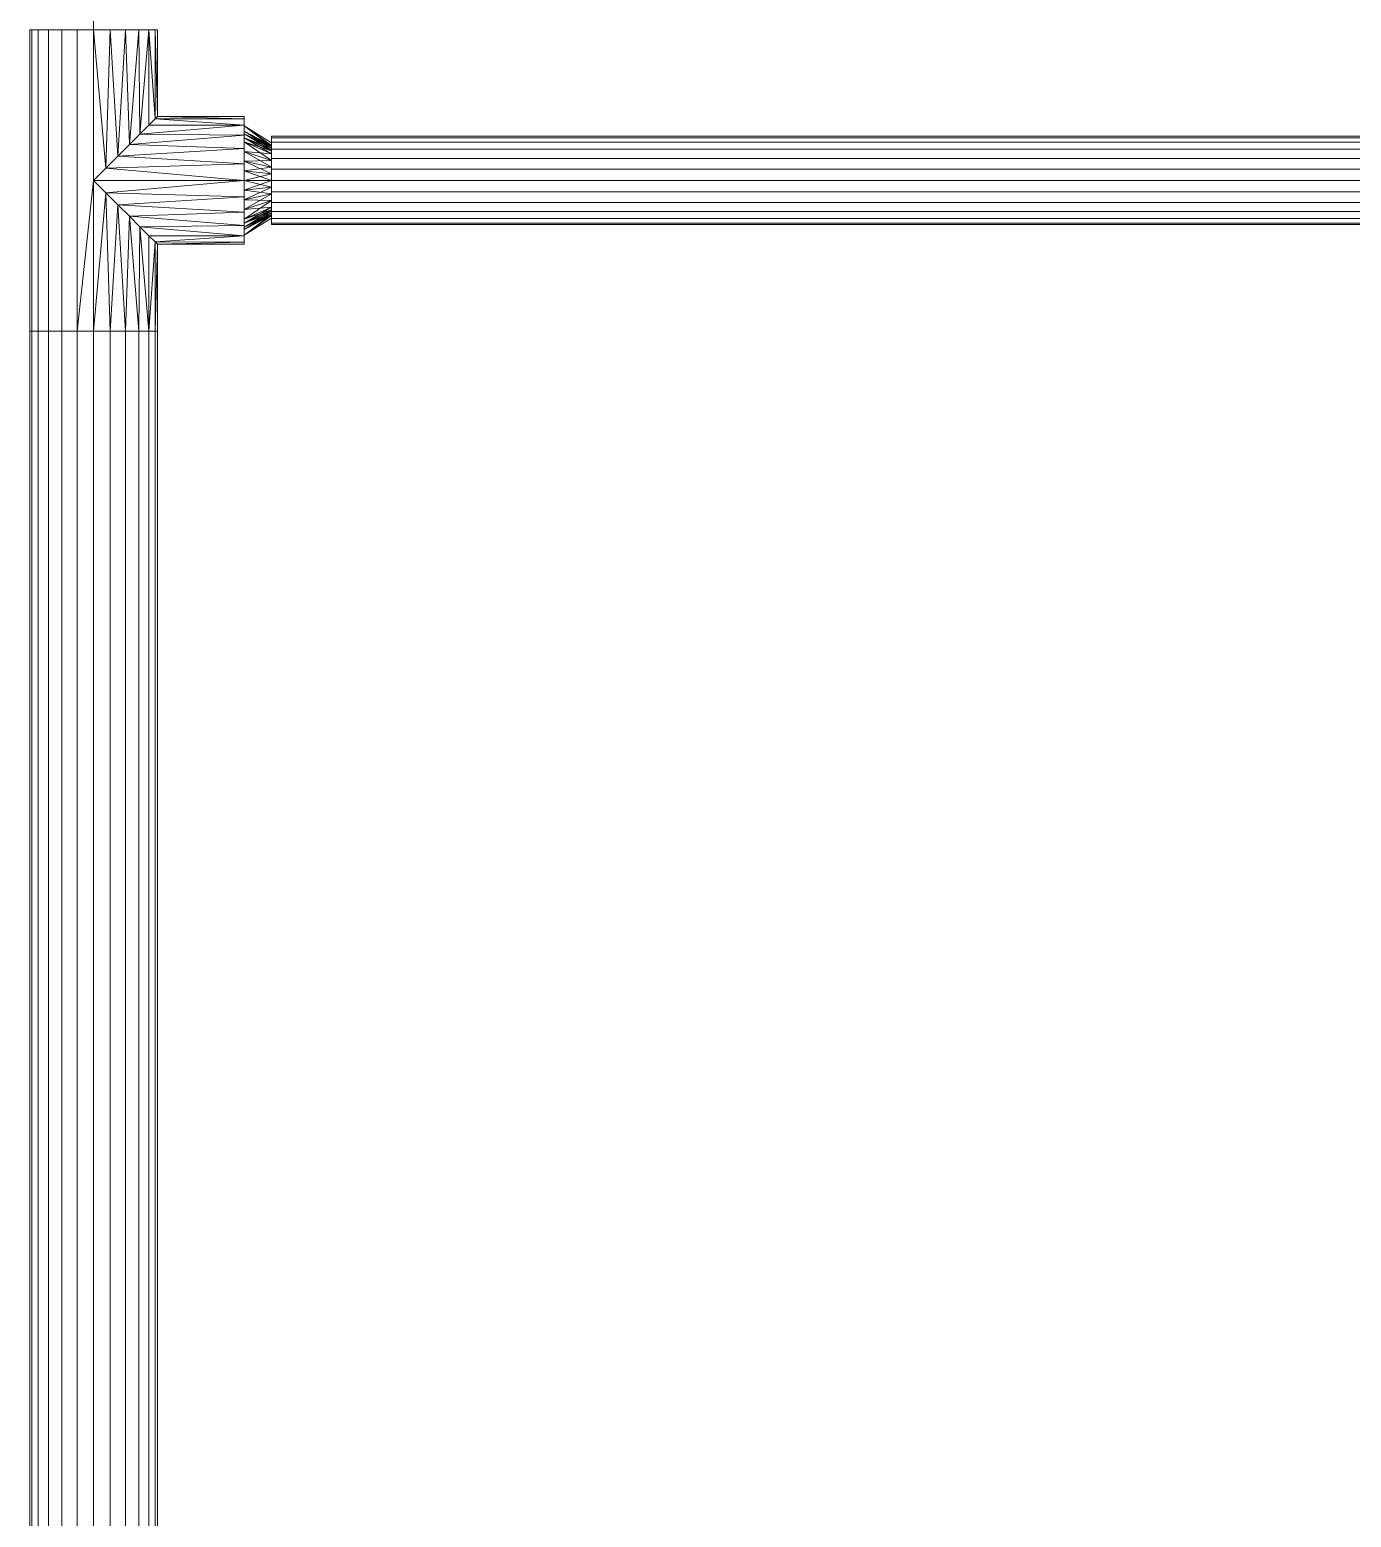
# Model space of a CAD drawing. Header units: inches. Extents: x -3325 to -59, y 5 to 733.
# Drawn here: x -1969.58 to -1949.89, y 141.96 to 164.11 of the extents above; entities that cross this region are included whole.
import ezdxf

# ---------------------------------------------------------------- set-up
doc = ezdxf.new("R2010")
doc.units = ezdxf.units.IN
doc.header["$MEASUREMENT"] = 0
doc.layers.add('P-PIPE', color=10, linetype='Continuous', lineweight=9)

# ---------------------------------------------------------------- blocks, each defined once
blk = doc.blocks.new('Tee - Welded - Generic - Standard-1125979-06 - Fifth Level')
at = {"layer": 'P-PIPE'}
mesh = blk.add_polyface(dxfattribs=at)
corners = [(-2.244, -0.951), (-2.244, -0.918, 0.246), (-2.244, -0.823, 0.475), (-2.244, -0.672, 0.672), (-2.244, -0.475, 0.823), (-2.244, -0.246, 0.918), (-2.244, 0, 0.951), (-2.244, 0.246, 0.918), (-2.244, 0.475, 0.823), (-2.244, 0.672, 0.672), (-2.244, 0.823, 0.475), (-2.244, 0.918, 0.246), (-2.244, 0.951), (-2.244, 0.918, -0.246), (-2.244, 0.823, -0.475), (-2.244, 0.672, -0.672), (-2.244, 0.475, -0.823), (-2.244, 0.246, -0.918), (-2.244, 0, -0.951), (-2.244, -0.246, -0.918), (-2.244, -0.475, -0.823), (-2.244, -0.672, -0.672), (-2.244, -0.823, -0.475), (-2.244, -0.918, -0.246)]
mesh.append_faces([[corners[k] for k in face] for face in [(10, 0, 7, 9)]], dxfattribs={"vtx0": -1, "vtx1": -1, "vtx2": -1})
mesh.append_faces([[corners[k] for k in face] for face in [(13, 21, 0, 10)]], dxfattribs={"vtx0": -1, "vtx1": -1, "vtx2": -1, "vtx3": -1})
mesh.append_faces([[corners[k] for k in face] for face in [(13, 16, 20, 21), (5, 7, 0, 1)]], dxfattribs={"vtx0": -1, "vtx1": -1, "vtx3": -1})
mesh.append_faces([[corners[k] for k in face] for face in [(4, 5, 3)]], dxfattribs={"vtx1": -1})
mesh.append_faces([[corners[k] for k in face] for face in [(18, 19, 20), (22, 23, 0, 21), (7, 8, 9), (5, 6, 7)]], dxfattribs={"vtx2": -1})
mesh.append_faces([[corners[k] for k in face] for face in [(16, 17, 18, 20), (1, 2, 3, 5)]], dxfattribs={"vtx2": -1, "vtx3": -1})
mesh.append_faces([[corners[k] for k in face] for face in [(13, 14, 15, 16), (10, 11, 12, 13)]], dxfattribs={"vtx3": -1})
mesh = blk.add_polyface(dxfattribs=at)
corners = [(-2.244, 0.951), (-2.244, 0.918, 0.246), (-2.244, 0.823, 0.475), (-2.244, 0.672, 0.672), (-2.244, 0.475, 0.823), (-2.244, 0.246, 0.918), (-2.244, 0, 0.951), (-2.244, -0.246, 0.918), (-2.244, -0.475, 0.823), (-2.244, -0.672, 0.672), (-2.244, -0.823, 0.475), (-2.244, -0.918, 0.246), (-2.244, -0.951), (-0.951, -0.951), (-0.916, -0.916, 0.254), (-0.823, -0.823, 0.476), (-0.69, -0.69, 0.654), (-0.533, -0.533, 0.787), (-0.362, -0.362, 0.879), (-0.183, -0.183, 0.933), (0, 0, 0.951), (0.183, -0.183, 0.933), (0.362, -0.362, 0.879), (0.533, -0.533, 0.787), (0.69, -0.69, 0.654), (0.823, -0.823, 0.476), (0.916, -0.916, 0.254), (0.951, -0.951), (2.244, -0.951), (2.244, -0.918, 0.246), (2.244, -0.823, 0.475), (2.244, -0.672, 0.672), (2.244, -0.475, 0.823), (2.244, -0.246, 0.918), (2.244, 0, 0.951), (2.244, 0.246, 0.918), (2.244, 0.475, 0.823), (2.244, 0.672, 0.672), (2.244, 0.823, 0.475), (2.244, 0.918, 0.246), (2.244, 0.951)]
mesh.append_faces([[corners[k] for k in face] for face in [(13, 11, 12)]], dxfattribs={"vtx0": -1})
mesh.append_faces([[corners[k] for k in face] for face in [(27, 29, 26), (25, 30, 24), (11, 14, 10), (9, 17, 8), (16, 10, 15), (23, 32, 22), (21, 34, 20), (22, 33, 21), (33, 22, 32), (19, 7, 18), (7, 19, 6)]], dxfattribs={"vtx0": -1, "vtx1": -1})
mesh.append_faces([[corners[k] for k in face] for face in [(30, 25, 26), (24, 30, 31), (8, 17, 18), (21, 33, 34), (18, 7, 8), (20, 5, 6)]], dxfattribs={"vtx0": -1, "vtx2": -1})
mesh.append_faces([[corners[k] for k in face] for face in [(20, 34, 35, 5)]], dxfattribs={"vtx0": -1, "vtx2": -1, "vtx3": -1})
mesh.append_faces([[corners[k] for k in face] for face in [(28, 29, 27)]], dxfattribs={"vtx1": -1})
mesh.append_faces([[corners[k] for k in face] for face in [(29, 30, 26), (31, 32, 23), (23, 24, 31), (13, 14, 11), (14, 15, 10), (16, 17, 9), (9, 10, 16), (19, 20, 6)]], dxfattribs={"vtx1": -1, "vtx2": -1})
mesh.append_faces([[corners[k] for k in face] for face in [(38, 39, 1, 2), (36, 37, 3, 4), (37, 38, 2, 3), (35, 36, 4, 5)]], dxfattribs={"vtx1": -1, "vtx3": -1})
mesh.append_faces([[corners[k] for k in face] for face in [(39, 40, 0, 1)]], dxfattribs={"vtx3": -1})
mesh = blk.add_polyface(dxfattribs=at)
corners = [(-2.244, -0.951), (-2.244, -0.918, -0.246), (-2.244, -0.823, -0.475), (-2.244, -0.672, -0.672), (-2.244, -0.475, -0.823), (-2.244, -0.246, -0.918), (-2.244, 0, -0.951), (-2.244, 0.246, -0.918), (-2.244, 0.475, -0.823), (-2.244, 0.672, -0.672), (-2.244, 0.823, -0.475), (-2.244, 0.918, -0.246), (-2.244, 0.951), (2.244, 0.951), (2.244, 0.918, -0.246), (2.244, 0.823, -0.475), (2.244, 0.672, -0.672), (2.244, 0.475, -0.823), (2.244, 0.246, -0.918), (2.244, 0, -0.951), (2.244, -0.246, -0.918), (2.244, -0.475, -0.823), (2.244, -0.672, -0.672), (2.244, -0.823, -0.475), (2.244, -0.918, -0.246), (2.244, -0.951), (0.951, -0.951), (0.916, -0.916, -0.254), (0.823, -0.823, -0.476), (0.69, -0.69, -0.654), (0.533, -0.533, -0.787), (0.362, -0.362, -0.879), (0.183, -0.183, -0.933), (0, 0, -0.951), (-0.183, -0.183, -0.933), (-0.362, -0.362, -0.879), (-0.533, -0.533, -0.787), (-0.69, -0.69, -0.654), (-0.823, -0.823, -0.476), (-0.916, -0.916, -0.254), (-0.951, -0.951)]
mesh.append_faces([[corners[k] for k in face] for face in [(1, 40, 0)]], dxfattribs={"vtx0": -1})
mesh.append_faces([[corners[k] for k in face] for face in [(33, 19, 32), (6, 34, 5), (32, 20, 31), (24, 27, 23), (27, 24, 26), (36, 4, 35), (3, 37, 2), (38, 2, 37), (21, 31, 20)]], dxfattribs={"vtx0": -1, "vtx1": -1})
mesh.append_faces([[corners[k] for k in face] for face in [(35, 4, 5), (6, 33, 34), (23, 28, 29), (29, 22, 23), (21, 30, 31), (23, 27, 28), (36, 3, 4), (3, 36, 37), (39, 1, 2)]], dxfattribs={"vtx0": -1, "vtx2": -1})
mesh.append_faces([[corners[k] for k in face] for face in [(19, 20, 32), (34, 35, 5), (6, 7, 33), (21, 22, 30), (29, 30, 22), (39, 40, 1), (38, 39, 2)]], dxfattribs={"vtx1": -1, "vtx2": -1})
mesh.append_faces([[corners[k] for k in face] for face in [(18, 19, 33, 7)]], dxfattribs={"vtx1": -1, "vtx2": -1, "vtx3": -1})
mesh.append_faces([[corners[k] for k in face] for face in [(15, 16, 9, 10), (14, 15, 10, 11), (16, 17, 8, 9), (17, 18, 7, 8)]], dxfattribs={"vtx1": -1, "vtx3": -1})
mesh.append_faces([[corners[k] for k in face] for face in [(12, 13, 14, 11), (24, 25, 26)]], dxfattribs={"vtx2": -1})
mesh = blk.add_polyface(dxfattribs=at)
corners = [(2.244, -0.951), (2.244, -0.918, -0.246), (2.244, -0.823, -0.475), (2.244, -0.672, -0.672), (2.244, -0.475, -0.823), (2.244, -0.246, -0.918), (2.244, 0, -0.951), (2.244, 0.246, -0.918), (2.244, 0.475, -0.823), (2.244, 0.672, -0.672), (2.244, 0.823, -0.475), (2.244, 0.918, -0.246), (2.244, 0.951), (2.244, 0.918, 0.246), (2.244, 0.823, 0.475), (2.244, 0.672, 0.672), (2.244, 0.475, 0.823), (2.244, 0.246, 0.918), (2.244, 0, 0.951), (2.244, -0.246, 0.918), (2.244, -0.475, 0.823), (2.244, -0.672, 0.672), (2.244, -0.823, 0.475), (2.244, -0.918, 0.246)]
mesh.append_faces([[corners[k] for k in face] for face in [(21, 19, 20)]], dxfattribs={"vtx0": -1})
mesh.append_faces([[corners[k] for k in face] for face in [(19, 23, 17, 18)]], dxfattribs={"vtx0": -1, "vtx1": -1})
mesh.append_faces([[corners[k] for k in face] for face in [(4, 8, 11, 3), (0, 3, 11, 23)]], dxfattribs={"vtx0": -1, "vtx1": -1, "vtx2": -1})
mesh.append_faces([[corners[k] for k in face] for face in [(11, 14, 17, 23)]], dxfattribs={"vtx0": -1, "vtx1": -1, "vtx2": -1, "vtx3": -1})
mesh.append_faces([[corners[k] for k in face] for face in [(9, 10, 11, 8), (4, 5, 6), (12, 13, 14, 11), (15, 16, 17, 14)]], dxfattribs={"vtx2": -1})
mesh.append_faces([[corners[k] for k in face] for face in [(6, 7, 8, 4), (21, 22, 23, 19)]], dxfattribs={"vtx2": -1, "vtx3": -1})
mesh.append_faces([[corners[k] for k in face] for face in [(0, 1, 2, 3)]], dxfattribs={"vtx3": -1})
mesh = blk.add_polyface(dxfattribs=at)
corners = [(-0.951, -2.244), (-0.918, -2.244, 0.246), (-0.823, -2.244, 0.475), (-0.672, -2.244, 0.672), (-0.475, -2.244, 0.823), (-0.246, -2.244, 0.918), (0, -2.244, 0.951), (0.246, -2.244, 0.918), (0.475, -2.244, 0.823), (0.672, -2.244, 0.672), (0.823, -2.244, 0.475), (0.918, -2.244, 0.246), (0.951, -2.244), (0.951, -0.951), (0.916, -0.916, 0.254), (0.823, -0.823, 0.476), (0.69, -0.69, 0.654), (0.533, -0.533, 0.787), (0.362, -0.362, 0.879), (0.183, -0.183, 0.933), (0, 0, 0.951), (-0.183, -0.183, 0.933), (-0.362, -0.362, 0.879), (-0.533, -0.533, 0.787), (-0.69, -0.69, 0.654), (-0.823, -0.823, 0.476), (-0.916, -0.916, 0.254), (-0.951, -0.951)]
mesh.append_faces([[corners[k] for k in face] for face in [(13, 11, 12)]], dxfattribs={"vtx0": -1})
mesh.append_faces([[corners[k] for k in face] for face in [(22, 5, 21), (24, 3, 23), (8, 18, 7), (17, 9, 16)]], dxfattribs={"vtx0": -1, "vtx1": -1})
mesh.append_faces([[corners[k] for k in face] for face in [(24, 2, 3), (26, 1, 2), (22, 4, 5), (6, 20, 21), (21, 5, 6), (19, 6, 7), (16, 9, 10), (17, 8, 9), (6, 19, 20)]], dxfattribs={"vtx0": -1, "vtx2": -1})
mesh.append_faces([[corners[k] for k in face] for face in [(26, 27, 1), (3, 4, 23), (25, 26, 2), (24, 25, 2), (22, 23, 4), (10, 11, 14), (18, 19, 7), (17, 18, 8), (13, 14, 11), (15, 16, 10), (14, 15, 10)]], dxfattribs={"vtx1": -1, "vtx2": -1})
mesh.append_faces([[corners[k] for k in face] for face in [(27, 0, 1)]], dxfattribs={"vtx2": -1})
mesh = blk.add_polyface(dxfattribs=at)
corners = [(0.951, -2.244), (0.918, -2.244, -0.246), (0.823, -2.244, -0.475), (0.672, -2.244, -0.672), (0.475, -2.244, -0.823), (0.246, -2.244, -0.918), (0, -2.244, -0.951), (-0.246, -2.244, -0.918), (-0.475, -2.244, -0.823), (-0.672, -2.244, -0.672), (-0.823, -2.244, -0.475), (-0.918, -2.244, -0.246), (-0.951, -2.244), (-0.951, -0.951), (-0.916, -0.916, -0.254), (-0.823, -0.823, -0.476), (-0.69, -0.69, -0.654), (-0.533, -0.533, -0.787), (-0.362, -0.362, -0.879), (-0.183, -0.183, -0.933), (0, 0, -0.951), (0.183, -0.183, -0.933), (0.362, -0.362, -0.879), (0.533, -0.533, -0.787), (0.69, -0.69, -0.654), (0.823, -0.823, -0.476), (0.916, -0.916, -0.254), (0.951, -0.951)]
mesh.append_faces([[corners[k] for k in face] for face in [(13, 11, 12)]], dxfattribs={"vtx0": -1})
mesh.append_faces([[corners[k] for k in face] for face in [(22, 5, 21), (24, 3, 23), (8, 18, 7), (17, 9, 16)]], dxfattribs={"vtx0": -1, "vtx1": -1})
mesh.append_faces([[corners[k] for k in face] for face in [(24, 2, 3), (26, 1, 2), (22, 4, 5), (6, 20, 21), (21, 5, 6), (19, 6, 7), (16, 9, 10), (17, 8, 9), (6, 19, 20)]], dxfattribs={"vtx0": -1, "vtx2": -1})
mesh.append_faces([[corners[k] for k in face] for face in [(0, 1, 27)]], dxfattribs={"vtx1": -1})
mesh.append_faces([[corners[k] for k in face] for face in [(26, 27, 1), (3, 4, 23), (25, 26, 2), (24, 25, 2), (22, 23, 4), (10, 11, 14), (18, 19, 7), (17, 18, 8), (13, 14, 11), (15, 16, 10), (14, 15, 10)]], dxfattribs={"vtx1": -1, "vtx2": -1})
mesh = blk.add_polyface(dxfattribs=at)
corners = [(-0.951, -2.244), (-0.918, -2.244, -0.246), (-0.823, -2.244, -0.475), (-0.672, -2.244, -0.672), (-0.475, -2.244, -0.823), (-0.246, -2.244, -0.918), (0, -2.244, -0.951), (0.246, -2.244, -0.918), (0.475, -2.244, -0.823), (0.672, -2.244, -0.672), (0.823, -2.244, -0.475), (0.918, -2.244, -0.246), (0.951, -2.244), (0.918, -2.244, 0.246), (0.823, -2.244, 0.475), (0.672, -2.244, 0.672), (0.475, -2.244, 0.823), (0.246, -2.244, 0.918), (0, -2.244, 0.951), (-0.246, -2.244, 0.918), (-0.475, -2.244, 0.823), (-0.672, -2.244, 0.672), (-0.823, -2.244, 0.475), (-0.918, -2.244, 0.246)]
mesh.append_faces([[corners[k] for k in face] for face in [(6, 4, 5), (21, 19, 20)]], dxfattribs={"vtx0": -1})
mesh.append_faces([[corners[k] for k in face] for face in [(23, 6, 11, 14), (23, 14, 17, 19)]], dxfattribs={"vtx0": -1, "vtx1": -1, "vtx2": -1, "vtx3": -1})
mesh.append_faces([[corners[k] for k in face] for face in [(6, 23, 3, 4)]], dxfattribs={"vtx0": -1, "vtx1": -1, "vtx3": -1})
mesh.append_faces([[corners[k] for k in face] for face in [(3, 23, 0)]], dxfattribs={"vtx0": -1, "vtx2": -1})
mesh.append_faces([[corners[k] for k in face] for face in [(16, 17, 14, 15)]], dxfattribs={"vtx1": -1})
mesh.append_faces([[corners[k] for k in face] for face in [(12, 13, 14, 11), (17, 18, 19)]], dxfattribs={"vtx2": -1})
mesh.append_faces([[corners[k] for k in face] for face in [(9, 10, 11, 6), (21, 22, 23, 19)]], dxfattribs={"vtx2": -1, "vtx3": -1})
mesh.append_faces([[corners[k] for k in face] for face in [(6, 7, 8, 9), (0, 1, 2, 3)]], dxfattribs={"vtx3": -1})
blk = doc.blocks.new('Transition - Generic - Plumbing-CW-1022941-06 - Fifth Level')
at = {"layer": 'P-PIPE'}
mesh = blk.add_polyface(dxfattribs=at)
corners = [(0, -0.813), (0, -0.575, 0.575), (0, 0, 0.813), (0, 0.575, 0.575), (0, 0.813), (0, 0.575, -0.575), (0, 0, -0.813), (0, -0.575, -0.575)]
mesh.append_faces([[corners[k] for k in face] for face in [(5, 3, 4)]], dxfattribs={"vtx0": -1})
mesh.append_faces([[corners[k] for k in face] for face in [(0, 3, 5, 6)]], dxfattribs={"vtx0": -1, "vtx1": -1, "vtx3": -1})
mesh.append_faces([[corners[k] for k in face] for face in [(2, 3, 0, 1), (7, 0, 6)]], dxfattribs={"vtx1": -1})
mesh = blk.add_polyface(dxfattribs=at)
corners = [(0, -0.813), (0, -0.575, -0.575), (0, 0, -0.813), (0, 0.575, -0.575), (0, 0.813), (0.406, 0.562), (0.406, 0.398, -0.398), (0.406, 0, -0.562), (0.406, -0.398, -0.398), (0.406, -0.562), (0.406, 0.452, -0.266), (0, 0.694, -0.287), (0, 0.733, -0.192), (0, 0.287, -0.694), (0.406, 0.199, -0.48), (0.406, 0.099, -0.521), (0.406, -0.48, -0.199), (0, -0.694, -0.287), (0, -0.634, -0.431), (0.406, -0.199, -0.48), (0, -0.287, -0.694), (0, -0.144, -0.753), (0, 0.634, -0.431), (0.406, 0.507, -0.133), (0, 0.431, -0.634), (0.406, 0.298, -0.439), (0, 0.144, -0.753), (0, -0.733, -0.192), (0.406, -0.521, -0.099), (0.406, -0.439, -0.298), (0, -0.431, -0.634), (0.406, -0.298, -0.439), (0.406, -0.099, -0.521)]
mesh.append_faces([[corners[k] for k in face] for face in [(23, 4, 5)]], dxfattribs={"vtx0": -1})
mesh.append_faces([[corners[k] for k in face] for face in [(4, 23, 12), (14, 24, 25), (6, 22, 10), (13, 15, 26), (29, 1, 8), (16, 18, 29), (1, 29, 18), (19, 21, 32), (7, 26, 15), (2, 32, 21), (22, 6, 3), (10, 11, 23), (3, 25, 24), (15, 13, 14), (18, 16, 17), (20, 31, 30), (21, 19, 20)]], dxfattribs={"vtx0": -1, "vtx1": -1})
mesh.append_faces([[corners[k] for k in face] for face in [(14, 13, 24), (7, 2, 26), (3, 6, 25), (23, 11, 12), (2, 7, 32), (27, 16, 28), (8, 1, 30)]], dxfattribs={"vtx0": -1, "vtx2": -1})
mesh.append_faces([[corners[k] for k in face] for face in [(9, 0, 28)]], dxfattribs={"vtx1": -1})
mesh.append_faces([[corners[k] for k in face] for face in [(27, 17, 16), (19, 31, 20), (31, 8, 30), (22, 11, 10), (0, 27, 28)]], dxfattribs={"vtx1": -1, "vtx2": -1})
mesh = blk.add_polyface(dxfattribs=at)
corners = [(0, 0.813), (0, 0.575, 0.575), (0, 0, 0.813), (0, -0.575, 0.575), (0, -0.813), (0.406, -0.562), (0.406, -0.398, 0.398), (0.406, 0, 0.562), (0.406, 0.398, 0.398), (0.406, 0.562), (0.406, -0.452, 0.266), (0, -0.694, 0.287), (0, -0.733, 0.192), (0, -0.287, 0.694), (0.406, -0.199, 0.48), (0.406, -0.099, 0.521), (0.406, 0.48, 0.199), (0, 0.694, 0.287), (0, 0.634, 0.431), (0.406, 0.199, 0.48), (0, 0.287, 0.694), (0, 0.144, 0.753), (0, -0.634, 0.431), (0.406, -0.507, 0.133), (0, -0.431, 0.634), (0.406, -0.298, 0.439), (0, -0.144, 0.753), (0, 0.733, 0.192), (0.406, 0.521, 0.099), (0.406, 0.439, 0.298), (0, 0.431, 0.634), (0.406, 0.298, 0.439), (0.406, 0.099, 0.521)]
mesh.append_faces([[corners[k] for k in face] for face in [(23, 4, 5)]], dxfattribs={"vtx0": -1})
mesh.append_faces([[corners[k] for k in face] for face in [(4, 23, 12), (14, 24, 25), (6, 22, 10), (13, 15, 26), (29, 1, 8), (16, 18, 29), (1, 29, 18), (19, 21, 32), (7, 26, 15), (2, 32, 21), (22, 6, 3), (10, 11, 23), (3, 25, 24), (15, 13, 14), (18, 16, 17), (20, 31, 30), (21, 19, 20)]], dxfattribs={"vtx0": -1, "vtx1": -1})
mesh.append_faces([[corners[k] for k in face] for face in [(14, 13, 24), (7, 2, 26), (3, 6, 25), (23, 11, 12), (2, 7, 32), (27, 16, 28), (8, 1, 30)]], dxfattribs={"vtx0": -1, "vtx2": -1})
mesh.append_faces([[corners[k] for k in face] for face in [(9, 0, 28)]], dxfattribs={"vtx1": -1})
mesh.append_faces([[corners[k] for k in face] for face in [(27, 17, 16), (19, 31, 20), (31, 8, 30), (22, 11, 10), (0, 27, 28)]], dxfattribs={"vtx1": -1, "vtx2": -1})
mesh = blk.add_polyface(dxfattribs=at)
corners = [(0.406, -0.562), (0.406, -0.398, -0.398), (0.406, 0, -0.562), (0.406, 0.398, -0.398), (0.406, 0.562), (0.406, 0.398, 0.398), (0.406, 0, 0.562), (0.406, -0.398, 0.398)]
mesh.append_faces([[corners[k] for k in face] for face in [(4, 7, 1, 2)]], dxfattribs={"vtx0": -1, "vtx1": -1, "vtx3": -1})
mesh.append_faces([[corners[k] for k in face] for face in [(3, 4, 2)]], dxfattribs={"vtx1": -1})
mesh.append_faces([[corners[k] for k in face] for face in [(5, 6, 7, 4), (7, 0, 1)]], dxfattribs={"vtx2": -1})

msp = doc.modelspace()

# ---------------------------------------------------------------- linework, layer by layer
at = {"layer": 'P-PIPE', "color": 1}
for p, q in [((-1968.625, 218.121, 1084), (-1968.625, 164.109, 1084)), ((-1968.625, 218.121, 1084), (-1968.625, 164.109, 1084)), ((-1968.625, 159.621, 1084), (-1968.625, 164.109, 1084)), ((-1966.381, 161.865, 1084), (-1968.625, 161.865, 1084)), ((-1966.381, 161.865, 1084), (-1965.975, 161.865, 1084)), ((-1965.975, 161.865, 1084), (-1933.455, 161.865, 1084)), ((-1965.975, 161.865, 1084), (-1933.455, 161.865, 1084)), ((-1968.625, 159.621, 1084), (-1968.625, 129.609, 1084)), ((-1968.625, 159.621, 1084), (-1968.625, 129.609, 1084))]:
    msp.add_line(p, q, dxfattribs=at)

# ---------------------------------------------------------------- block references
at = {"layer": 'P-PIPE', "color": 1, "rotation": 90}
msp.add_blockref('Tee - Welded - Generic - Standard-1125979-06 - Fifth Level', (-1968.625, 161.865, 1084), dxfattribs=at)
at = {"layer": 'P-PIPE', "color": 1}
msp.add_blockref('Transition - Generic - Plumbing-CW-1022941-06 - Fifth Level', (-1966.381, 161.865, 1084), dxfattribs=at)

# ---------------------------------------------------------------- meshes
mesh = msp.add_polyface(dxfattribs=at)
corners = [(-1965.975, 161.207, 1084), (-1965.975, 161.23, 1084.17), (-1965.975, 161.296, 1084.329), (-1965.975, 161.4, 1084.465), (-1965.975, 161.536, 1084.569), (-1965.975, 161.695, 1084.635), (-1965.975, 161.865, 1084.657), (-1965.975, 162.035, 1084.635), (-1965.975, 162.194, 1084.569), (-1965.975, 162.33, 1084.465), (-1965.975, 162.434, 1084.329), (-1965.975, 162.5, 1084.17), (-1965.975, 162.522, 1084), (-1965.975, 162.5, 1083.83), (-1965.975, 162.434, 1083.671), (-1965.975, 162.33, 1083.535), (-1965.975, 162.194, 1083.431), (-1965.975, 162.035, 1083.365), (-1965.975, 161.865, 1083.342), (-1965.975, 161.695, 1083.365), (-1965.975, 161.536, 1083.431), (-1965.975, 161.4, 1083.535), (-1965.975, 161.296, 1083.671), (-1965.975, 161.23, 1083.83)]
mesh.append_faces([[corners[k] for k in face] for face in [(15, 12, 13, 14)]], dxfattribs={"vtx0": -1, "color": 1})
mesh.append_faces([[corners[k] for k in face] for face in [(12, 15, 11), (17, 20, 16)]], dxfattribs={"vtx0": -1, "vtx1": -1, "color": 1})
mesh.append_faces([[corners[k] for k in face] for face in [(3, 15, 21, 0)]], dxfattribs={"vtx0": -1, "vtx1": -1, "vtx2": -1, "vtx3": -1, "color": 1})
mesh.append_faces([[corners[k] for k in face] for face in [(15, 3, 10, 11)]], dxfattribs={"vtx0": -1, "vtx1": -1, "vtx3": -1, "color": 1})
mesh.append_faces([[corners[k] for k in face] for face in [(16, 20, 21, 15)]], dxfattribs={"vtx0": -1, "vtx2": -1, "color": 1})
mesh.append_faces([[corners[k] for k in face] for face in [(8, 3, 4, 5)]], dxfattribs={"vtx0": -1, "vtx3": -1, "color": 1})
mesh.append_faces([[corners[k] for k in face] for face in [(19, 20, 17, 18)]], dxfattribs={"vtx1": -1, "color": 1})
mesh.append_faces([[corners[k] for k in face] for face in [(1, 2, 3, 0)]], dxfattribs={"vtx2": -1, "color": 1})
mesh.append_faces([[corners[k] for k in face] for face in [(8, 9, 10, 3)]], dxfattribs={"vtx2": -1, "vtx3": -1, "color": 1})
mesh.append_faces([[corners[k] for k in face] for face in [(21, 22, 23, 0), (5, 6, 7, 8)]], dxfattribs={"vtx3": -1, "color": 1})
mesh = msp.add_polyface(dxfattribs=at)
corners = [(-1965.975, 162.522, 1084), (-1965.975, 162.5, 1084.17), (-1965.975, 162.434, 1084.329), (-1965.975, 162.33, 1084.465), (-1965.975, 162.194, 1084.569), (-1965.975, 162.035, 1084.635), (-1965.975, 161.865, 1084.657), (-1933.455, 161.865, 1084.657), (-1933.455, 162.035, 1084.635), (-1933.455, 162.194, 1084.569), (-1933.455, 162.33, 1084.465), (-1933.455, 162.434, 1084.329), (-1933.455, 162.5, 1084.17), (-1933.455, 162.522, 1084)]
mesh.append_faces([[corners[k] for k in face] for face in [(7, 8, 5, 6)]], dxfattribs={"vtx1": -1, "color": 1})
mesh.append_faces([[corners[k] for k in face] for face in [(8, 9, 4, 5), (3, 4, 9, 10), (11, 12, 1, 2), (2, 3, 10, 11)]], dxfattribs={"vtx1": -1, "vtx3": -1, "color": 1})
mesh.append_faces([[corners[k] for k in face] for face in [(12, 13, 0, 1)]], dxfattribs={"vtx3": -1, "color": 1})
mesh = msp.add_polyface(dxfattribs=at)
corners = [(-1965.975, 161.865, 1083.342), (-1965.975, 162.035, 1083.365), (-1965.975, 162.194, 1083.431), (-1965.975, 162.33, 1083.535), (-1965.975, 162.434, 1083.671), (-1965.975, 162.5, 1083.83), (-1965.975, 162.522, 1084), (-1933.455, 162.522, 1084), (-1933.455, 162.5, 1083.83), (-1933.455, 162.434, 1083.671), (-1933.455, 162.33, 1083.535), (-1933.455, 162.194, 1083.431), (-1933.455, 162.035, 1083.365), (-1933.455, 161.865, 1083.342)]
mesh.append_faces([[corners[k] for k in face] for face in [(7, 8, 5, 6)]], dxfattribs={"vtx1": -1, "color": 1})
mesh.append_faces([[corners[k] for k in face] for face in [(8, 9, 4, 5), (3, 4, 9, 10), (11, 12, 1, 2), (2, 3, 10, 11)]], dxfattribs={"vtx1": -1, "vtx3": -1, "color": 1})
mesh.append_faces([[corners[k] for k in face] for face in [(12, 13, 0, 1)]], dxfattribs={"vtx3": -1, "color": 1})
mesh = msp.add_polyface(dxfattribs=at)
corners = [(-1965.975, 161.865, 1084.657), (-1965.975, 161.695, 1084.635), (-1965.975, 161.536, 1084.569), (-1965.975, 161.4, 1084.465), (-1965.975, 161.296, 1084.329), (-1965.975, 161.23, 1084.17), (-1965.975, 161.207, 1084), (-1933.455, 161.207, 1084), (-1933.455, 161.23, 1084.17), (-1933.455, 161.296, 1084.329), (-1933.455, 161.4, 1084.465), (-1933.455, 161.536, 1084.569), (-1933.455, 161.695, 1084.635), (-1933.455, 161.865, 1084.657)]
mesh.append_faces([[corners[k] for k in face] for face in [(8, 9, 4, 5), (3, 4, 9, 10), (11, 12, 1, 2), (2, 3, 10, 11)]], dxfattribs={"vtx1": -1, "vtx3": -1, "color": 1})
mesh.append_faces([[corners[k] for k in face] for face in [(6, 7, 8, 5)]], dxfattribs={"vtx2": -1, "color": 1})
mesh.append_faces([[corners[k] for k in face] for face in [(12, 13, 0, 1)]], dxfattribs={"vtx3": -1, "color": 1})
mesh = msp.add_polyface(dxfattribs=at)
corners = [(-1965.975, 161.207, 1084), (-1965.975, 161.23, 1083.83), (-1965.975, 161.296, 1083.671), (-1965.975, 161.4, 1083.535), (-1965.975, 161.536, 1083.431), (-1965.975, 161.695, 1083.365), (-1965.975, 161.865, 1083.342), (-1933.455, 161.865, 1083.342), (-1933.455, 161.695, 1083.365), (-1933.455, 161.536, 1083.431), (-1933.455, 161.4, 1083.535), (-1933.455, 161.296, 1083.671), (-1933.455, 161.23, 1083.83), (-1933.455, 161.207, 1084)]
mesh.append_faces([[corners[k] for k in face] for face in [(7, 8, 5, 6)]], dxfattribs={"vtx1": -1, "color": 1})
mesh.append_faces([[corners[k] for k in face] for face in [(8, 9, 4, 5), (3, 4, 9, 10), (11, 12, 1, 2), (2, 3, 10, 11)]], dxfattribs={"vtx1": -1, "vtx3": -1, "color": 1})
mesh.append_faces([[corners[k] for k in face] for face in [(12, 13, 0, 1)]], dxfattribs={"vtx3": -1, "color": 1})
mesh = msp.add_polyface(dxfattribs=at)
corners = [(-1969.575, 159.621, 1084), (-1969.543, 159.621, 1084.246), (-1969.448, 159.621, 1084.475), (-1969.297, 159.621, 1084.672), (-1969.1, 159.621, 1084.823), (-1968.871, 159.621, 1084.918), (-1968.625, 159.621, 1084.95), (-1968.379, 159.621, 1084.918), (-1968.15, 159.621, 1084.823), (-1967.953, 159.621, 1084.672), (-1967.802, 159.621, 1084.475), (-1967.707, 159.621, 1084.246), (-1967.675, 159.621, 1084), (-1967.707, 159.621, 1083.754), (-1967.802, 159.621, 1083.525), (-1967.953, 159.621, 1083.328), (-1968.15, 159.621, 1083.177), (-1968.379, 159.621, 1083.082), (-1968.625, 159.621, 1083.05), (-1968.871, 159.621, 1083.082), (-1969.1, 159.621, 1083.177), (-1969.297, 159.621, 1083.328), (-1969.448, 159.621, 1083.525), (-1969.543, 159.621, 1083.754)]
mesh.append_faces([[corners[k] for k in face] for face in [(18, 16, 17)]], dxfattribs={"vtx0": -1, "color": 1})
mesh.append_faces([[corners[k] for k in face] for face in [(9, 4, 8)]], dxfattribs={"vtx0": -1, "vtx1": -1, "color": 1})
mesh.append_faces([[corners[k] for k in face] for face in [(21, 9, 15, 16)]], dxfattribs={"vtx0": -1, "vtx1": -1, "vtx3": -1, "color": 1})
mesh.append_faces([[corners[k] for k in face] for face in [(5, 6, 4), (14, 15, 13)]], dxfattribs={"vtx1": -1, "color": 1})
mesh.append_faces([[corners[k] for k in face] for face in [(3, 4, 9, 21), (20, 21, 16, 18)]], dxfattribs={"vtx1": -1, "vtx2": -1, "vtx3": -1, "color": 1})
mesh.append_faces([[corners[k] for k in face] for face in [(23, 0, 1), (18, 19, 20)]], dxfattribs={"vtx2": -1, "color": 1})
mesh.append_faces([[corners[k] for k in face] for face in [(1, 2, 3, 23), (6, 7, 8, 4), (9, 10, 11, 15), (21, 22, 23, 3), (11, 12, 13, 15)]], dxfattribs={"vtx2": -1, "vtx3": -1, "color": 1})
mesh = msp.add_polyface(dxfattribs=at)
corners = [(-1968.625, 159.621, 1084.95), (-1968.871, 159.621, 1084.918), (-1969.1, 159.621, 1084.823), (-1969.297, 159.621, 1084.672), (-1969.448, 159.621, 1084.475), (-1969.543, 159.621, 1084.246), (-1969.575, 159.621, 1084), (-1969.575, 129.609, 1084), (-1969.543, 129.609, 1084.246), (-1969.448, 129.609, 1084.475), (-1969.297, 129.609, 1084.672), (-1969.1, 129.609, 1084.823), (-1968.871, 129.609, 1084.918), (-1968.625, 129.609, 1084.95)]
mesh.append_faces([[corners[k] for k in face] for face in [(8, 9, 4, 5), (3, 4, 9, 10), (11, 12, 1, 2), (2, 3, 10, 11)]], dxfattribs={"vtx1": -1, "vtx3": -1, "color": 1})
mesh.append_faces([[corners[k] for k in face] for face in [(6, 7, 8, 5)]], dxfattribs={"vtx2": -1, "color": 1})
mesh.append_faces([[corners[k] for k in face] for face in [(12, 13, 0, 1)]], dxfattribs={"vtx3": -1, "color": 1})
mesh = msp.add_polyface(dxfattribs=at)
corners = [(-1969.575, 159.621, 1084), (-1969.543, 159.621, 1083.754), (-1969.448, 159.621, 1083.525), (-1969.297, 159.621, 1083.328), (-1969.1, 159.621, 1083.177), (-1968.871, 159.621, 1083.082), (-1968.625, 159.621, 1083.05), (-1968.625, 129.609, 1083.05), (-1968.871, 129.609, 1083.082), (-1969.1, 129.609, 1083.177), (-1969.297, 129.609, 1083.328), (-1969.448, 129.609, 1083.525), (-1969.543, 129.609, 1083.754), (-1969.575, 129.609, 1084)]
mesh.append_faces([[corners[k] for k in face] for face in [(7, 8, 5, 6)]], dxfattribs={"vtx1": -1, "color": 1})
mesh.append_faces([[corners[k] for k in face] for face in [(8, 9, 4, 5), (3, 4, 9, 10), (11, 12, 1, 2), (2, 3, 10, 11)]], dxfattribs={"vtx1": -1, "vtx3": -1, "color": 1})
mesh.append_faces([[corners[k] for k in face] for face in [(12, 13, 0, 1)]], dxfattribs={"vtx3": -1, "color": 1})
mesh = msp.add_polyface(dxfattribs=at)
corners = [(-1967.675, 159.621, 1084), (-1967.707, 159.621, 1084.246), (-1967.802, 159.621, 1084.475), (-1967.953, 159.621, 1084.672), (-1968.15, 159.621, 1084.823), (-1968.379, 159.621, 1084.918), (-1968.625, 159.621, 1084.95), (-1968.625, 129.609, 1084.95), (-1968.379, 129.609, 1084.918), (-1968.15, 129.609, 1084.823), (-1967.953, 129.609, 1084.672), (-1967.802, 129.609, 1084.475), (-1967.707, 129.609, 1084.246), (-1967.675, 129.609, 1084)]
mesh.append_faces([[corners[k] for k in face] for face in [(7, 8, 5, 6)]], dxfattribs={"vtx1": -1, "color": 1})
mesh.append_faces([[corners[k] for k in face] for face in [(8, 9, 4, 5), (3, 4, 9, 10), (11, 12, 1, 2), (2, 3, 10, 11)]], dxfattribs={"vtx1": -1, "vtx3": -1, "color": 1})
mesh.append_faces([[corners[k] for k in face] for face in [(12, 13, 0, 1)]], dxfattribs={"vtx3": -1, "color": 1})
mesh = msp.add_polyface(dxfattribs=at)
corners = [(-1968.625, 159.621, 1083.05), (-1968.379, 159.621, 1083.082), (-1968.15, 159.621, 1083.177), (-1967.953, 159.621, 1083.328), (-1967.802, 159.621, 1083.525), (-1967.707, 159.621, 1083.754), (-1967.675, 159.621, 1084), (-1967.675, 129.609, 1084), (-1967.707, 129.609, 1083.754), (-1967.802, 129.609, 1083.525), (-1967.953, 129.609, 1083.328), (-1968.15, 129.609, 1083.177), (-1968.379, 129.609, 1083.082), (-1968.625, 129.609, 1083.05)]
mesh.append_faces([[corners[k] for k in face] for face in [(7, 8, 5, 6)]], dxfattribs={"vtx1": -1, "color": 1})
mesh.append_faces([[corners[k] for k in face] for face in [(8, 9, 4, 5), (3, 4, 9, 10), (11, 12, 1, 2), (2, 3, 10, 11)]], dxfattribs={"vtx1": -1, "vtx3": -1, "color": 1})
mesh.append_faces([[corners[k] for k in face] for face in [(12, 13, 0, 1)]], dxfattribs={"vtx3": -1, "color": 1})

doc.saveas('drawing.dxf')
